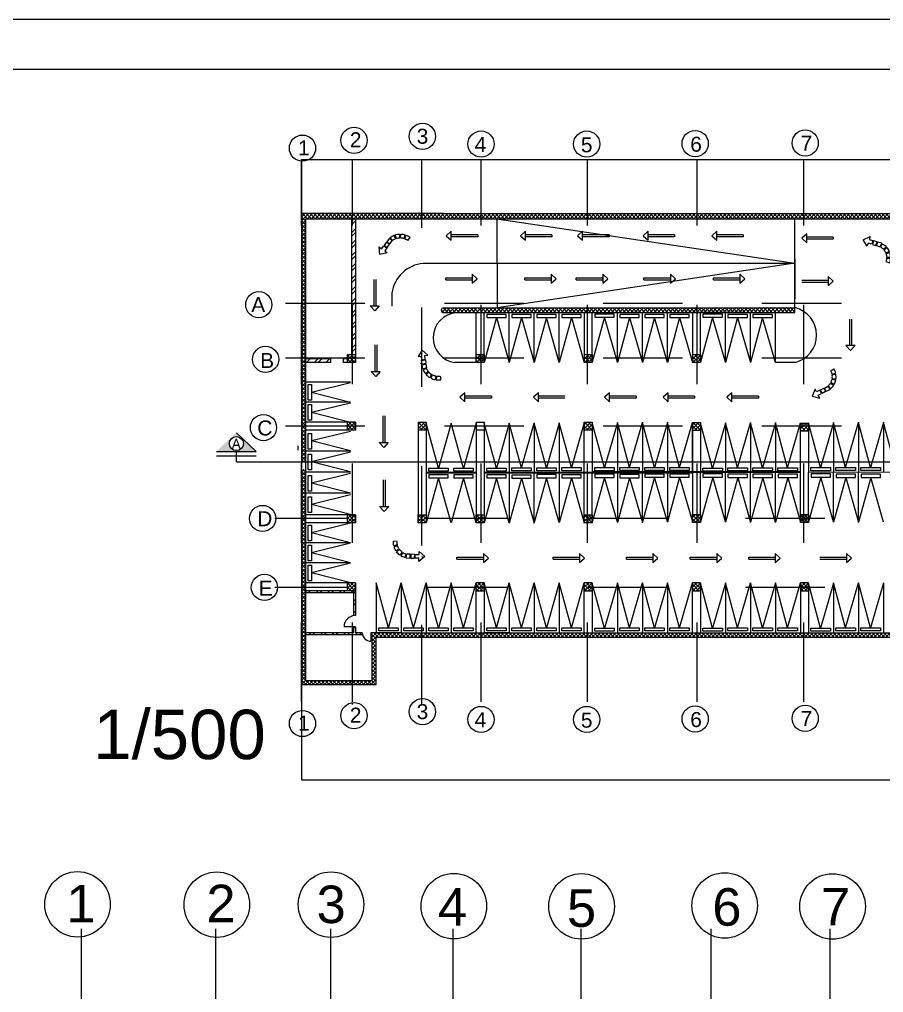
# Model space of a CAD drawing. Header units: millimetres. Extents: x 3062 to 3755, y 1606 to 1663.
# Drawn here: x 3080.21 to 3097.48, y 1643.86 to 1663.32 of the extents above; entities that cross this region are included whole.
import ezdxf

# ---------------------------------------------------------------- set-up
doc = ezdxf.new("R2010")
doc.units = ezdxf.units.MM
for name, pattern in [('CENTER2', [28.575, 19.05, -3.175, 3.175, -3.175]), ('Dash', [6.35, 3.175, -3.175]), ('HIDDEN4', [0.09375, 0.0625, -0.03125])]:
    doc.linetypes.add(name, pattern=pattern)
for name, color, linetype in [('-DM-SEC-LINE', 4, 'Continuous'), ('FUR', 42, 'Continuous'), ('m7aor', 4, 'Continuous'), ('WORK', 7, 'Continuous')]:
    doc.layers.add(name, color=color, linetype=linetype)
doc.styles.add('eng1', font='trado.ttf')
doc.styles.get("Standard").update_dxf_attribs({"font": 'arial.ttf'})
pattern_1 = [(45, (2236.97789, 1352.49796), (-0.0386151013, 0.0386151013), []), (135, (2236.97789, 1352.49796), (-0.0386151013, -0.0386151013), [])]
pattern_2 = [(45, (2236.97789, 1352.49796), (-0.115845304, 0.115845304), []), (45, (2237.05512, 1352.49796), (-0.115845304, 0.115845304), [])]

# ---------------------------------------------------------------- blocks, each defined once
blk = doc.blocks.new('arrow3')
for p, q in [((6.26, 2.32), (7.07, 2.07)), ((6.31, 2.5), (7.13, 2.3)), ((6.39, 3.31), (7.23, 3.35)), ((4.3, 0.47), (4.51, -0.37)), ((5.05, 0.78), (5.49, 0.06)), ((5.21, 0.89), (5.7, 0.2)), ((5.79, 1.44), (6.46, 0.92)), ((5.9, 1.59), (6.6, 1.12))]:
    blk.add_line(p, q)
for points in [[(2.17, 0.43), (1.31, 0.43), (1.31, 1.14), (0, 0), (1.31, -1.14), (1.31, -0.43), (2.17, -0.43)], [(2.31, -0.43), (2.31, 0.43), (3.17, 0.43), (3.17, -0.43)], [(3.31, -0.43), (3.31, 0.43), (4.17, 0.43), (4.33, -0.43)]]:
    blk.add_lwpolyline(points, close=True)
for centre, radius, start, end in [((3.58, 3.18), 2.81, 325.6983, 342.2777), ((3.58, 3.18), 2.81, 346.0788, 2.6582), ((3.58, 3.18), 3.66, 346.0788, 2.6582), ((3.58, 3.18), 2.81, 284.9371, 301.5165), ((3.43, 3.46), 3.98, 285.7017, 301.2299), ((3.58, 3.18), 2.81, 305.3177, 321.8971), ((3.58, 3.18), 3.66, 305.3177, 321.8971), ((3.58, 3.18), 3.66, 325.6983, 342.2777)]:
    blk.add_arc(centre, radius, start, end)

msp = doc.modelspace()

# ---------------------------------------------------------------- hatches: boundary and pattern name
at = {"layer": '-DM-SEC-LINE', "ltscale": 0.3}
h = msp.add_hatch(color=8, dxfattribs=at)
h.paths.add_polyline_path([(3084.943, 1654.679), (3084.544, 1655.057), (3084.146, 1654.679)])
h.paths.add_polyline_path([(3084.404, 1654.838, -1), (3084.684, 1654.838, -1)], flags=16)
at = {"layer": 'WORK'}
h = msp.add_hatch(dxfattribs=at)
h.set_pattern_fill('ANSI37', color=256, scale=0.0172)
h.set_pattern_definition(pattern_1)
h.paths.add_polyline_path([(3097.814, 1659.333), (3097.814, 1658.557), (3101.803, 1658.557), (3101.886, 1658.557), (3101.886, 1658.637), (3101.886, 1659.037), (3101.806, 1659.037), (3101.806, 1658.637), (3097.894, 1658.637), (3097.894, 1659.436), (3097.814, 1659.436), (3090.322, 1659.436), (3088.69, 1659.436), (3085.85, 1659.436), (3085.85, 1654.472), (3085.93, 1654.472), (3085.93, 1659.333), (3086.85, 1659.333), (3086.93, 1659.333)])
h = msp.add_hatch(dxfattribs=at)
h.set_pattern_fill('ANSI32', color=256, scale=0.0172)
h.set_pattern_definition(pattern_2)
h.paths.add_polyline_path([(3086.93, 1659.333), (3086.85, 1659.333), (3086.85, 1656.617), (3086.93, 1656.617)])
h.paths.add_polyline_path([(3086.435, 1656.537), (3085.93, 1656.537), (3085.93, 1656.457), (3086.435, 1656.457)])
h.paths.add_polyline_path([(3086.93, 1651.898), (3086.89, 1651.898), (3086.89, 1651.403), (3086.93, 1651.403)])
h.paths.add_polyline_path([(3087.064, 1651.058), (3086.93, 1651.058), (3086.93, 1651.172), (3086.89, 1651.172), (3086.89, 1651.058), (3085.93, 1651.058), (3085.93, 1651.018), (3087.064, 1651.018)])
h.paths.add_polyline_path([(3102.505, 1659.037), (3102.465, 1659.037), (3102.465, 1657.598), (3102.505, 1657.598)])
h.paths.add_polyline_path([(3102.546, 1657.598), (3102.425, 1657.598), (3102.425, 1657.558), (3102.546, 1657.558)])
h.paths.add_polyline_path([(3103.125, 1659.037), (3103.085, 1659.037), (3103.085, 1657.598), (3102.724, 1657.598), (3102.724, 1657.558), (3103.085, 1657.558), (3103.085, 1657.023), (3103.125, 1657.023)])
h.paths.add_polyline_path([(3101.886, 1658.557), (3101.803, 1658.557), (3101.803, 1657.558), (3102.247, 1657.558), (3102.247, 1657.598), (3101.886, 1657.598)])
h = msp.add_hatch(dxfattribs=at)
h.set_pattern_fill('ANSI37', color=256, scale=0.0172)
h.set_pattern_definition(pattern_1)
h.paths.add_polyline_path([(3093.823, 1656.617), (3093.663, 1656.617), (3093.663, 1656.457), (3093.823, 1656.457)])
h.paths.add_polyline_path([(3100.303, 1655.253), (3100.303, 1655.257), (3100.143, 1655.257), (3100.143, 1655.097), (3100.303, 1655.097)])
h.paths.add_polyline_path([(3100.303, 1657.718), (3100.143, 1657.718), (3100.143, 1657.558), (3100.303, 1657.558)])
h.paths.add_polyline_path([(3099.144, 1657.718), (3098.984, 1657.718), (3098.984, 1657.558), (3099.144, 1657.558)])
h.paths.add_polyline_path([(3101.877, 1652.058), (3101.717, 1652.058), (3101.717, 1651.898), (3101.877, 1651.898)])
h.paths.add_polyline_path([(3095.983, 1652.058), (3095.823, 1652.058), (3095.823, 1651.898), (3095.983, 1651.898)], flags=17)
h.paths.add_polyline_path([(3093.823, 1652.058), (3093.663, 1652.058), (3093.663, 1651.898), (3093.823, 1651.898)], flags=17)
h.paths.add_polyline_path([(3099.717, 1651.951), (3098.917, 1651.951), (3098.917, 1651.871), (3099.637, 1651.871), (3099.637, 1650.731), (3098.917, 1650.731), (3098.917, 1650.651), (3099.717, 1650.651)])
h.paths.add_polyline_path([(3097.717, 1651.058), (3087.235, 1651.058), (3087.235, 1651.018), (3087.263, 1651.018), (3087.263, 1650.1), (3085.93, 1650.1), (3085.93, 1654.323), (3085.85, 1654.323), (3085.85, 1650.02), (3087.343, 1650.02), (3087.343, 1650.969), (3097.637, 1650.969), (3097.637, 1650.65), (3098.917, 1650.651), (3098.917, 1650.731), (3097.717, 1650.731)])
h = msp.add_hatch(dxfattribs=at)
h.set_pattern_fill('ANSI37', color=256, scale=0.0172)
h.set_pattern_definition(pattern_1)
h.paths.add_polyline_path([(3088.69, 1657.552, 0.999676), (3088.69, 1657.457), (3092.116, 1657.457), (3095.713, 1657.457), (3095.713, 1657.557)])
h = msp.add_hatch(dxfattribs=at)
h.set_pattern_fill('ANSI37', color=256, scale=0.0172)
h.set_pattern_definition(pattern_1)
h.paths.add_polyline_path([(3098.143, 1655.253), (3098.143, 1655.258), (3097.983, 1655.258), (3097.983, 1655.098), (3098.143, 1655.098)])
h.paths.add_polyline_path([(3098.149, 1653.43), (3097.989, 1653.43), (3097.989, 1653.27), (3098.149, 1653.27)])
h.paths.add_polyline_path([(3100.312, 1653.439), (3100.152, 1653.439), (3100.152, 1653.279), (3100.312, 1653.279)])
h.paths.add_polyline_path([(3095.986, 1653.422), (3095.826, 1653.422), (3095.826, 1653.262), (3095.986, 1653.262)])
h.paths.add_polyline_path([(3091.663, 1653.414), (3091.503, 1653.414), (3091.503, 1653.254), (3091.663, 1653.254)])
h.paths.add_polyline_path([(3091.663, 1652.058), (3091.503, 1652.058), (3091.503, 1651.898), (3091.663, 1651.898)])
h.paths.add_polyline_path([(3089.503, 1652.058), (3089.343, 1652.058), (3089.343, 1651.898), (3089.503, 1651.898)])
h.paths.add_polyline_path([(3086.93, 1652.058), (3086.77, 1652.058), (3086.77, 1651.898), (3086.93, 1651.898)])
h.paths.add_polyline_path([(3086.93, 1653.415), (3086.77, 1653.415), (3086.77, 1653.255), (3086.93, 1653.255)])
h.paths.add_polyline_path([(3086.93, 1655.266), (3086.77, 1655.266), (3086.77, 1655.106), (3086.93, 1655.106)])
h.paths.add_polyline_path([(3086.93, 1656.617), (3086.77, 1656.617), (3086.77, 1656.457), (3086.93, 1656.457)])
h.paths.add_polyline_path([(3089.503, 1656.617), (3089.343, 1656.617), (3089.343, 1656.457), (3089.503, 1656.457)])
h.paths.add_polyline_path([(3091.663, 1656.617), (3091.503, 1656.617), (3091.503, 1656.457), (3091.663, 1656.457)])
h = msp.add_hatch(dxfattribs=at)
h.set_pattern_fill('ANSI37', color=256, scale=0.0172)
h.set_pattern_definition(pattern_1)
h.paths.add_polyline_path([(3088.342, 1655.266), (3088.182, 1655.266), (3088.182, 1655.106), (3088.342, 1655.106)])
h.paths.add_polyline_path([(3091.663, 1655.266), (3091.503, 1655.266), (3091.503, 1655.106), (3091.663, 1655.106)])
h.paths.add_polyline_path([(3088.342, 1653.414), (3088.182, 1653.414), (3088.182, 1653.254), (3088.342, 1653.254), (3088.342, 1653.257)])
h.paths.add_polyline_path([(3089.502, 1653.414), (3089.342, 1653.414), (3089.342, 1653.254), (3089.502, 1653.254)])
h.paths.add_polyline_path([(3093.826, 1653.422), (3093.666, 1653.422), (3093.666, 1653.262), (3093.826, 1653.262)])
h.paths.add_polyline_path([(3093.823, 1655.258), (3093.663, 1655.258), (3093.663, 1655.098), (3093.823, 1655.098)])
h.paths.add_polyline_path([(3095.983, 1655.25), (3095.823, 1655.25), (3095.824, 1655.09), (3095.983, 1655.09)])
h = msp.add_hatch(dxfattribs=at)
h.set_pattern_fill('ANSI32', color=256, scale=0.0172)
h.set_pattern_definition(pattern_2)
h.paths.add_polyline_path([(3086.89, 1651.898), (3085.93, 1651.898), (3085.93, 1651.858), (3086.89, 1651.858)])

# ---------------------------------------------------------------- linework, layer by layer
at = {"layer": '-DM-SEC-LINE', "color": 8, "ltscale": 0.3}
for p, q in [((3084.946, 1654.679), (3084.547, 1655.057)), ((3084.149, 1654.679), (3084.946, 1654.679))]:
    msp.add_line(p, q, dxfattribs=at)
at = {"layer": '-DM-SEC-LINE', "ltscale": 0.3}
msp.add_line((3085.773, 1654.793), (3085.773, 1654.709), dxfattribs=at)
at = {"layer": '-DM-SEC-LINE', "color": 8, "ltscale": 0.3}
msp.add_circle((3084.547, 1654.838), 0.14, dxfattribs=at)
for p, q in [((3139.442, 1663.319), (3062.442, 1663.319)), ((3138.442, 1662.319), (3063.442, 1662.319))]:
    msp.add_line(p, q)
for centre, radius in [((3088.266, 1660.982), 0.262), ((3085.869, 1660.746), 0.262), ((3086.899, 1660.903), 0.262), ((3089.438, 1660.827), 0.262), ((3091.551, 1660.827), 0.262), ((3093.719, 1660.837), 0.262), ((3095.919, 1660.848), 0.262), ((3084.995, 1657.616), 0.262), ((3085.132, 1656.523), 0.262), ((3085.089, 1655.159), 0.262), ((3085.072, 1653.342), 0.262), ((3085.108, 1651.964), 0.262), ((3088.266, 1649.478), 0.262), ((3085.869, 1649.242), 0.262), ((3086.899, 1649.399), 0.262), ((3089.438, 1649.323), 0.262), ((3091.551, 1649.323), 0.262), ((3093.719, 1649.333), 0.262), ((3095.919, 1649.344), 0.262), ((3081.372, 1645.626), 0.655), ((3084.156, 1645.619), 0.655), ((3086.439, 1645.621), 0.655), ((3088.895, 1645.59), 0.655), ((3091.448, 1645.585), 0.655), ((3094.309, 1645.604), 0.655), ((3096.466, 1645.584), 0.655)]:
    msp.add_circle(centre, radius)
at = {"layer": 'm7aor', "linetype": 'Dash', "ltscale": 0.5}
for p, q in [((3085.85, 1649.677), (3085.85, 1660.518)), ((3086.867, 1649.677), (3086.867, 1660.518)), ((3088.255, 1649.625), (3088.255, 1660.518)), ((3089.444, 1649.677), (3089.444, 1660.518)), ((3091.567, 1649.677), (3091.567, 1660.518)), ((3093.758, 1649.677), (3093.758, 1660.518)), ((3095.892, 1649.677), (3095.892, 1660.518)), ((3106.167, 1657.638), (3085.319, 1657.638)), ((3106.167, 1656.549), (3085.319, 1656.549)), ((3106.167, 1655.187), (3085.319, 1655.187)), ((3102.664, 1653.342), (3085.319, 1653.342)), ((3102.664, 1651.964), (3085.319, 1651.964)), ((3086.867, 1649.625), (3086.867, 1649.659))]:
    msp.add_line(p, q, dxfattribs=at)
at = {"layer": 'm7aor', "ltscale": 0.5}
msp.add_line((3084.149, 1654.594), (3084.946, 1654.594), dxfattribs=at)
at = {"layer": 'm7aor', "linetype": 'CENTER2', "ltscale": 0.5}
for p, q in [((3081.446, 1645.138), (3081.446, 1610.95)), ((3084.127, 1645.138), (3084.127, 1611.004)), ((3086.426, 1645.138), (3086.426, 1611.282)), ((3088.872, 1645.138), (3088.872, 1611.282)), ((3091.431, 1645.138), (3091.431, 1611.282)), ((3094.031, 1645.138), (3094.031, 1611.282)), ((3096.408, 1645.138), (3096.408, 1611.282))]:
    msp.add_line(p, q, dxfattribs=at)
at = {"layer": 'WORK'}
for p, q in [((3085.85, 1660.518), (3109.85, 1660.518)), ((3085.85, 1660.518), (3085.85, 1648.118)), ((3088.69, 1659.436), (3097.814, 1659.436)), ((3085.93, 1659.333), (3097.814, 1659.333)), ((3085.93, 1659.333), (3085.93, 1650.1)), ((3089.757, 1659.333), (3095.713, 1658.446)), ((3095.713, 1657.557), (3095.712, 1659.335)), ((3095.713, 1658.446), (3089.758, 1657.553)), ((3095.713, 1658.532), (3095.713, 1657.736)), ((3088.69, 1657.552), (3095.713, 1657.557)), ((3089.503, 1656.617), (3089.503, 1657.457)), ((3089.747, 1657.358), (3089.503, 1656.463)), ((3089.747, 1657.358), (3090.003, 1656.463)), ((3090.247, 1657.358), (3090.003, 1656.463)), ((3090.247, 1657.358), (3090.503, 1656.463)), ((3090.456, 1657.457), (3095.713, 1657.457)), ((3090.747, 1657.358), (3090.503, 1656.463)), ((3091.003, 1656.463), (3090.747, 1657.358)), ((3091.247, 1657.358), (3091.003, 1656.463)), ((3091.247, 1657.358), (3091.503, 1656.463)), ((3091.663, 1656.469), (3091.663, 1657.457)), ((3091.907, 1657.364), (3091.663, 1656.469)), ((3092.163, 1656.469), (3091.907, 1657.364)), ((3092.407, 1657.358), (3092.163, 1656.463)), ((3092.407, 1657.358), (3092.663, 1656.463)), ((3092.907, 1657.358), (3092.663, 1656.463)), ((3093.163, 1656.463), (3092.907, 1657.358)), ((3093.407, 1657.358), (3093.163, 1656.463)), ((3093.407, 1657.358), (3093.663, 1656.463)), ((3093.823, 1656.469), (3093.823, 1657.457)), ((3094.067, 1657.364), (3093.823, 1656.469)), ((3094.323, 1656.469), (3094.067, 1657.364)), ((3094.567, 1657.358), (3094.323, 1656.463)), ((3094.567, 1657.358), (3094.823, 1656.463)), ((3095.067, 1657.358), (3094.823, 1656.463)), ((3095.323, 1656.463), (3095.067, 1657.358)), ((3095.715, 1656.462), (3095.323, 1656.463)), ((3088.182, 1655.266), (3088.182, 1655.106)), ((3088.586, 1654.349), (3088.342, 1655.244)), ((3088.842, 1655.244), (3088.586, 1654.349)), ((3089.086, 1654.349), (3088.842, 1655.244)), ((3089.342, 1655.244), (3089.086, 1654.349)), ((3089.342, 1655.266), (3089.342, 1655.106)), ((3089.747, 1654.349), (3089.503, 1655.244)), ((3090.003, 1655.244), (3089.747, 1654.349)), ((3090.247, 1654.355), (3090.003, 1655.25)), ((3090.247, 1654.355), (3090.503, 1655.25)), ((3090.747, 1654.355), (3090.503, 1655.25)), ((3091.003, 1655.25), (3090.747, 1654.355)), ((3091.247, 1654.358), (3091.003, 1655.253)), ((3091.003, 1655.253), (3091.003, 1653.262)), ((3091.503, 1655.253), (3091.247, 1654.358)), ((3091.503, 1655.266), (3091.503, 1655.106)), ((3091.907, 1654.358), (3091.663, 1655.253)), ((3091.663, 1655.253), (3091.663, 1654.266)), ((3092.163, 1655.253), (3091.907, 1654.358)), ((3092.407, 1654.364), (3092.163, 1655.259)), ((3092.407, 1654.364), (3092.663, 1655.259)), ((3092.907, 1654.364), (3092.663, 1655.259)), ((3093.163, 1655.259), (3092.907, 1654.364)), ((3093.407, 1654.364), (3093.163, 1655.259)), ((3093.407, 1654.364), (3093.663, 1655.259)), ((3094.067, 1654.35), (3093.823, 1655.245)), ((3093.823, 1655.245), (3093.823, 1654.258)), ((3094.323, 1655.245), (3094.067, 1654.35)), ((3094.567, 1654.356), (3094.323, 1655.251)), ((3094.567, 1654.356), (3094.823, 1655.251)), ((3095.067, 1654.356), (3094.823, 1655.251)), ((3095.323, 1655.251), (3095.067, 1654.356)), ((3095.567, 1654.356), (3095.323, 1655.251)), ((3095.567, 1654.356), (3095.823, 1655.251)), ((3095.826, 1654.258), (3095.823, 1655.251)), ((3096.227, 1654.358), (3095.983, 1655.253)), ((3095.983, 1655.253), (3095.983, 1654.266)), ((3096.483, 1655.253), (3096.227, 1654.358)), ((3096.727, 1654.364), (3096.483, 1655.259)), ((3096.727, 1654.364), (3096.983, 1655.259)), ((3097.227, 1654.364), (3096.983, 1655.259)), ((3097.483, 1655.259), (3097.227, 1654.364)), ((3097.727, 1654.364), (3097.483, 1655.259)), ((3084.547, 1654.472), (3084.547, 1654.679)), ((3089.342, 1654.264), (3088.342, 1654.264)), ((3089.342, 1654.248), (3088.342, 1654.248)), ((3093.663, 1654.264), (3089.503, 1654.264)), ((3093.663, 1654.248), (3089.503, 1654.248)), ((3091.503, 1654.258), (3091.003, 1654.258)), ((3095.823, 1654.274), (3091.663, 1654.274)), ((3095.823, 1654.258), (3091.663, 1654.258)), ((3091.663, 1653.267), (3091.663, 1654.254)), ((3091.907, 1654.162), (3091.663, 1653.267)), ((3092.163, 1653.267), (3091.907, 1654.162)), ((3092.907, 1654.167), (3092.663, 1653.272)), ((3093.163, 1653.272), (3092.907, 1654.167)), ((3093.407, 1654.167), (3093.163, 1653.272)), ((3093.407, 1654.167), (3093.663, 1653.272)), ((3093.826, 1653.274), (3093.826, 1654.262)), ((3094.07, 1654.169), (3093.826, 1653.274)), ((3094.326, 1653.274), (3094.07, 1654.169)), ((3094.57, 1654.163), (3094.326, 1653.268)), ((3094.57, 1654.163), (3094.826, 1653.268)), ((3095.07, 1654.163), (3094.826, 1653.268)), ((3095.326, 1653.268), (3095.07, 1654.163)), ((3095.57, 1654.163), (3095.326, 1653.268)), ((3095.57, 1654.163), (3095.826, 1653.268)), ((3100.303, 1654.27), (3095.986, 1654.262)), ((3095.986, 1653.274), (3095.986, 1654.262)), ((3096.23, 1654.169), (3095.986, 1653.274)), ((3096.486, 1653.274), (3096.23, 1654.169)), ((3096.73, 1654.163), (3096.486, 1653.268)), ((3096.73, 1654.163), (3096.986, 1653.268)), ((3097.23, 1654.163), (3096.986, 1653.268)), ((3097.486, 1653.268), (3097.23, 1654.163)), ((3088.586, 1654.152), (3088.342, 1653.257)), ((3088.842, 1653.257), (3088.586, 1654.152)), ((3089.086, 1654.152), (3088.842, 1653.257)), ((3089.342, 1653.257), (3089.086, 1654.152)), ((3089.747, 1654.152), (3089.503, 1653.257)), ((3090.003, 1653.257), (3089.747, 1654.152)), ((3090.247, 1654.146), (3090.003, 1653.251)), ((3090.247, 1654.146), (3090.503, 1653.251)), ((3090.747, 1654.157), (3090.503, 1653.262)), ((3091.003, 1653.262), (3090.747, 1654.157)), ((3091.247, 1654.151), (3091.003, 1653.256)), ((3091.247, 1654.151), (3091.503, 1653.256)), ((3092.407, 1654.156), (3092.163, 1653.26)), ((3092.407, 1654.156), (3092.663, 1653.26)), ((3086.93, 1653.415), (3086.93, 1653.255)), ((3086.93, 1652.058), (3086.93, 1651.898)), ((3087.587, 1651.157), (3087.343, 1652.052)), ((3087.587, 1651.157), (3087.843, 1652.052)), ((3088.087, 1651.157), (3087.843, 1652.052)), ((3088.087, 1651.157), (3088.343, 1652.052)), ((3088.587, 1651.157), (3088.343, 1652.052)), ((3088.843, 1652.052), (3088.587, 1651.157)), ((3089.087, 1651.157), (3088.843, 1652.052)), ((3089.087, 1651.157), (3089.343, 1652.052)), ((3089.747, 1651.157), (3089.503, 1652.052)), ((3089.747, 1651.157), (3090.003, 1652.052)), ((3090.247, 1651.157), (3090.003, 1652.052)), ((3090.247, 1651.157), (3090.503, 1652.052)), ((3090.747, 1651.157), (3090.503, 1652.052)), ((3091.003, 1652.052), (3090.747, 1651.157)), ((3091.247, 1651.157), (3091.003, 1652.052)), ((3091.247, 1651.157), (3091.503, 1652.052)), ((3091.907, 1651.151), (3091.663, 1652.046)), ((3091.663, 1652.046), (3091.663, 1651.058)), ((3092.163, 1652.046), (3091.907, 1651.151)), ((3092.407, 1651.157), (3092.163, 1652.052)), ((3092.407, 1651.157), (3092.663, 1652.052)), ((3092.907, 1651.157), (3092.663, 1652.052)), ((3093.163, 1652.052), (3092.907, 1651.157)), ((3093.407, 1651.157), (3093.163, 1652.052)), ((3093.407, 1651.157), (3093.663, 1652.052)), ((3094.067, 1651.151), (3093.823, 1652.046)), ((3093.823, 1652.046), (3093.823, 1651.058)), ((3094.323, 1652.046), (3094.067, 1651.151)), ((3094.567, 1651.157), (3094.323, 1652.052)), ((3094.567, 1651.157), (3094.823, 1652.052)), ((3095.067, 1651.157), (3094.823, 1652.052)), ((3095.323, 1652.052), (3095.067, 1651.157)), ((3095.567, 1651.157), (3095.323, 1652.052)), ((3095.567, 1651.157), (3095.823, 1652.052)), ((3096.227, 1651.151), (3095.983, 1652.046)), ((3095.983, 1652.046), (3095.983, 1651.058)), ((3096.483, 1652.046), (3096.227, 1651.151)), ((3096.727, 1651.157), (3096.483, 1652.052)), ((3096.727, 1651.157), (3096.983, 1652.052)), ((3097.227, 1651.157), (3096.983, 1652.052)), ((3097.483, 1652.052), (3097.227, 1651.157)), ((3087.843, 1651.058), (3097.717, 1651.058)), ((3087.343, 1650.969), (3097.637, 1650.969)), ((3085.85, 1648.118), (3109.85, 1648.118))]:
    msp.add_line(p, q, dxfattribs=at)
at = {"layer": 'WORK', "ltscale": 0.5}
for p, q in [((3088.69, 1659.436), (3085.85, 1659.436)), ((3086.85, 1659.333), (3086.85, 1656.617)), ((3086.93, 1659.333), (3086.93, 1656.617)), ((3089.757, 1659.333), (3089.758, 1657.553)), ((3095.712, 1659.333), (3097.312, 1659.333)), ((3088.284, 1658.443), (3095.713, 1658.443)), ((3087.656, 1657.845), (3087.656, 1657.586)), ((3095.713, 1657.457), (3095.713, 1657.557)), ((3089.503, 1656.463), (3089.503, 1657.457)), ((3090.003, 1656.463), (3090.003, 1657.457)), ((3085.93, 1656.457), (3085.93, 1656.537)), ((3085.93, 1656.537), (3086.435, 1656.537)), ((3086.435, 1656.457), (3086.435, 1656.537)), ((3086.688, 1656.537), (3086.77, 1656.537)), ((3086.688, 1656.457), (3086.688, 1656.537)), ((3086.77, 1656.617), (3086.93, 1656.617)), ((3086.435, 1656.457), (3085.93, 1656.457)), ((3086.77, 1656.457), (3086.688, 1656.457)), ((3089.343, 1656.457), (3088.915, 1656.457)), ((3086.048, 1655.865), (3086.828, 1656.057)), ((3086.048, 1655.865), (3086.829, 1655.666)), ((3086.048, 1655.465), (3086.828, 1655.657)), ((3086.048, 1655.465), (3086.829, 1655.266)), ((3088.342, 1655.244), (3088.342, 1653.257)), ((3086.77, 1655.106), (3085.93, 1655.106)), ((3086.93, 1655.106), (3085.93, 1655.105)), ((3086.049, 1654.898), (3086.829, 1655.09)), ((3088.182, 1655.106), (3088.182, 1653.254)), ((3089.342, 1655.106), (3089.342, 1653.254)), ((3089.502, 1655.106), (3089.503, 1653.257)), ((3086.049, 1654.898), (3086.83, 1654.699)), ((3086.83, 1654.686), (3085.93, 1654.685)), ((3086.049, 1654.481), (3086.829, 1654.673)), ((3086.049, 1654.481), (3086.83, 1654.281)), ((3086.83, 1654.266), (3085.93, 1654.265)), ((3086.049, 1654.056), (3086.829, 1654.248)), ((3086.049, 1654.056), (3086.83, 1653.857)), ((3086.83, 1653.846), (3085.93, 1653.845)), ((3086.049, 1653.629), (3086.829, 1653.821)), ((3086.049, 1653.629), (3086.83, 1653.429)), ((3086.77, 1653.255), (3085.93, 1653.255)), ((3086.93, 1653.255), (3085.93, 1653.254)), ((3086.049, 1653.063), (3086.829, 1653.254)), ((3086.049, 1653.063), (3086.83, 1652.863)), ((3086.831, 1652.855), (3085.93, 1652.854)), ((3086.05, 1652.663), (3086.831, 1652.855)), ((3086.05, 1652.663), (3086.831, 1652.464)), ((3086.831, 1652.455), (3085.93, 1652.454)), ((3086.05, 1652.263), (3086.831, 1652.455)), ((3086.05, 1652.263), (3086.832, 1652.064)), ((3087.343, 1652.052), (3087.343, 1651.058)), ((3089.503, 1652.052), (3089.503, 1651.058)), ((3086.77, 1651.898), (3085.93, 1651.898)), ((3086.93, 1651.898), (3085.93, 1651.898)), ((3086.93, 1651.858), (3085.93, 1651.858)), ((3086.89, 1651.898), (3086.89, 1651.403)), ((3086.93, 1651.898), (3086.93, 1651.403)), ((3086.93, 1651.403), (3086.89, 1651.403)), ((3086.89, 1651.058), (3085.93, 1651.058)), ((3086.93, 1651.172), (3086.7, 1651.172)), ((3086.89, 1651.172), (3086.89, 1651.058)), ((3086.93, 1651.172), (3086.93, 1651.058)), ((3087.064, 1651.058), (3086.93, 1651.058)), ((3087.064, 1651.058), (3087.064, 1651.018)), ((3087.843, 1651.058), (3087.235, 1651.058)), ((3087.235, 1651.058), (3087.235, 1650.888)), ((3090.003, 1651.058), (3089.503, 1651.058)), ((3087.064, 1651.018), (3085.93, 1651.018)), ((3087.263, 1651.018), (3087.235, 1651.018)), ((3087.263, 1650.1), (3087.263, 1651.018)), ((3087.343, 1650.02), (3087.343, 1650.969)), ((3085.93, 1650.1), (3087.263, 1650.1)), ((3085.85, 1650.02), (3087.343, 1650.02))]:
    msp.add_line(p, q, dxfattribs=at)
at = {"layer": 'WORK', "ltscale": 0.05}
for p, q in [((3088.844, 1659.084), (3088.744, 1658.995)), ((3088.844, 1658.903), (3088.844, 1659.084)), ((3090.326, 1659.084), (3090.226, 1658.995)), ((3090.326, 1658.903), (3090.326, 1659.084)), ((3091.469, 1659.084), (3091.369, 1658.995)), ((3091.469, 1658.903), (3091.469, 1659.084)), ((3092.777, 1659.084), (3092.677, 1658.995)), ((3092.777, 1658.903), (3092.777, 1659.084)), ((3094.151, 1659.084), (3094.051, 1658.995)), ((3094.151, 1658.903), (3094.151, 1659.084)), ((3095.95, 1659.034), (3095.85, 1658.945)), ((3095.95, 1658.853), (3095.95, 1659.034)), ((3088.744, 1658.995), (3088.844, 1658.903)), ((3089.374, 1659.015), (3088.844, 1659.015)), ((3089.374, 1658.975), (3088.844, 1658.975)), ((3089.374, 1659.015), (3089.374, 1658.975)), ((3090.226, 1658.995), (3090.326, 1658.903)), ((3090.856, 1659.015), (3090.326, 1659.015)), ((3090.856, 1658.975), (3090.326, 1658.975)), ((3090.856, 1659.015), (3090.856, 1658.975)), ((3091.369, 1658.995), (3091.469, 1658.903)), ((3091.999, 1659.015), (3091.469, 1659.015)), ((3091.999, 1658.975), (3091.469, 1658.975)), ((3091.999, 1659.015), (3091.999, 1658.975)), ((3092.677, 1658.995), (3092.777, 1658.903)), ((3093.307, 1659.015), (3092.777, 1659.015)), ((3093.307, 1658.975), (3092.777, 1658.975)), ((3093.307, 1659.015), (3093.307, 1658.975)), ((3094.051, 1658.995), (3094.151, 1658.903)), ((3094.681, 1659.015), (3094.151, 1659.015)), ((3094.681, 1658.975), (3094.151, 1658.975)), ((3094.681, 1659.015), (3094.681, 1658.975)), ((3095.85, 1658.945), (3095.95, 1658.853)), ((3096.48, 1658.965), (3095.95, 1658.965)), ((3096.48, 1658.925), (3095.95, 1658.925)), ((3096.48, 1658.965), (3096.48, 1658.925)), ((3087.295, 1658.122), (3087.295, 1657.592)), ((3087.335, 1658.122), (3087.335, 1657.592)), ((3088.734, 1658.154), (3089.264, 1658.154)), ((3088.734, 1658.114), (3088.734, 1658.154)), ((3088.734, 1658.114), (3089.264, 1658.114)), ((3089.264, 1658.226), (3089.264, 1658.045)), ((3089.364, 1658.134), (3089.264, 1658.226)), ((3089.264, 1658.045), (3089.364, 1658.134)), ((3090.313, 1658.154), (3090.843, 1658.154)), ((3090.313, 1658.114), (3090.313, 1658.154)), ((3090.313, 1658.114), (3090.843, 1658.114)), ((3090.843, 1658.226), (3090.843, 1658.045)), ((3090.943, 1658.134), (3090.843, 1658.226)), ((3090.843, 1658.045), (3090.943, 1658.134)), ((3091.343, 1658.154), (3091.873, 1658.154)), ((3091.343, 1658.114), (3091.343, 1658.154)), ((3091.343, 1658.114), (3091.873, 1658.114)), ((3091.873, 1658.226), (3091.873, 1658.045)), ((3091.973, 1658.134), (3091.873, 1658.226)), ((3091.873, 1658.045), (3091.973, 1658.134)), ((3092.695, 1658.154), (3093.225, 1658.154)), ((3092.695, 1658.114), (3092.695, 1658.154)), ((3092.695, 1658.114), (3093.225, 1658.114)), ((3093.225, 1658.226), (3093.225, 1658.045)), ((3093.325, 1658.134), (3093.225, 1658.226)), ((3093.225, 1658.045), (3093.325, 1658.134)), ((3094.084, 1658.154), (3094.614, 1658.154)), ((3094.084, 1658.114), (3094.084, 1658.154)), ((3094.084, 1658.114), (3094.614, 1658.114)), ((3094.614, 1658.226), (3094.614, 1658.045)), ((3094.714, 1658.134), (3094.614, 1658.226)), ((3094.614, 1658.045), (3094.714, 1658.134)), ((3095.713, 1658.154), (3095.713, 1658.194)), ((3095.85, 1658.105), (3096.38, 1658.105)), ((3095.85, 1658.065), (3096.38, 1658.065)), ((3096.38, 1658.177), (3096.38, 1657.996)), ((3096.48, 1658.085), (3096.38, 1658.177)), ((3096.38, 1657.996), (3096.48, 1658.085)), ((3087.223, 1657.592), (3087.404, 1657.592)), ((3087.315, 1657.492), (3087.223, 1657.592)), ((3087.404, 1657.592), (3087.315, 1657.492)), ((3088.69, 1657.457), (3092.116, 1657.457)), ((3089.343, 1656.457), (3089.343, 1657.457)), ((3090.503, 1656.457), (3090.503, 1657.457)), ((3091.003, 1656.457), (3091.003, 1657.457)), ((3091.503, 1657.465), (3091.503, 1656.457)), ((3092.163, 1656.463), (3092.163, 1657.463)), ((3092.625, 1657.457), (3092.465, 1657.457)), ((3092.663, 1656.457), (3092.663, 1657.457)), ((3093.163, 1656.457), (3093.163, 1657.457)), ((3094.718, 1657.457), (3093.538, 1657.457)), ((3093.663, 1657.465), (3093.663, 1656.457)), ((3094.323, 1656.463), (3094.323, 1657.463)), ((3094.823, 1656.457), (3094.823, 1657.457)), ((3095.323, 1656.457), (3095.323, 1657.457)), ((3096.801, 1657.329), (3096.804, 1656.799)), ((3096.841, 1657.329), (3096.844, 1656.799)), ((3087.312, 1656.813), (3087.312, 1656.283)), ((3087.352, 1656.813), (3087.352, 1656.283)), ((3096.916, 1656.8), (3096.734, 1656.799)), ((3096.734, 1656.799), (3096.824, 1656.699)), ((3096.824, 1656.699), (3096.916, 1656.8)), ((3088.231, 1656.433), (3088.243, 1656.444)), ((3087.24, 1656.283), (3087.421, 1656.283)), ((3087.332, 1656.183), (3087.24, 1656.283)), ((3087.421, 1656.283), (3087.332, 1656.183)), ((3086.829, 1656.066), (3085.93, 1656.066)), ((3089.117, 1655.854), (3089.017, 1655.765)), ((3089.017, 1655.765), (3089.117, 1655.673)), ((3089.117, 1655.673), (3089.117, 1655.854)), ((3089.647, 1655.785), (3089.117, 1655.785)), ((3089.647, 1655.745), (3089.117, 1655.745)), ((3089.647, 1655.785), (3089.647, 1655.745)), ((3090.585, 1655.854), (3090.485, 1655.765)), ((3090.485, 1655.765), (3090.585, 1655.673)), ((3090.585, 1655.673), (3090.585, 1655.854)), ((3091.115, 1655.785), (3090.585, 1655.785)), ((3091.115, 1655.745), (3090.585, 1655.745)), ((3092.008, 1655.854), (3091.908, 1655.765)), ((3091.908, 1655.765), (3092.008, 1655.673)), ((3092.008, 1655.673), (3092.008, 1655.854)), ((3092.538, 1655.785), (3092.008, 1655.785)), ((3092.538, 1655.745), (3092.008, 1655.745)), ((3092.538, 1655.785), (3092.538, 1655.745)), ((3093.176, 1655.854), (3093.076, 1655.765)), ((3093.076, 1655.765), (3093.176, 1655.673)), ((3093.176, 1655.673), (3093.176, 1655.854)), ((3093.706, 1655.785), (3093.176, 1655.785)), ((3093.706, 1655.745), (3093.176, 1655.745)), ((3093.706, 1655.785), (3093.706, 1655.745)), ((3094.455, 1655.854), (3094.355, 1655.765)), ((3094.355, 1655.765), (3094.455, 1655.673)), ((3094.455, 1655.673), (3094.455, 1655.854)), ((3094.985, 1655.785), (3094.455, 1655.785)), ((3094.985, 1655.745), (3094.455, 1655.745)), ((3094.985, 1655.785), (3094.985, 1655.745)), ((3086.829, 1655.666), (3085.93, 1655.666)), ((3087.474, 1655.393), (3087.474, 1654.863)), ((3087.514, 1655.393), (3087.514, 1654.863)), ((3086.93, 1655.266), (3085.93, 1655.266)), ((3090.003, 1655.25), (3090.003, 1653.251)), ((3090.503, 1655.256), (3090.503, 1654.256)), ((3091.503, 1653.25), (3091.503, 1655.266)), ((3092.163, 1655.259), (3092.163, 1653.26)), ((3092.663, 1655.266), (3092.663, 1654.266)), ((3093.163, 1655.266), (3093.163, 1653.266)), ((3093.663, 1655.266), (3093.666, 1653.422)), ((3093.663, 1654.25), (3093.663, 1655.258)), ((3094.323, 1655.251), (3094.323, 1654.251)), ((3094.823, 1655.258), (3094.823, 1654.258)), ((3095.323, 1655.258), (3095.323, 1654.258)), ((3096.483, 1655.259), (3096.483, 1654.259)), ((3096.983, 1655.266), (3096.983, 1654.266)), ((3097.483, 1655.266), (3097.483, 1654.266)), ((3087.402, 1654.863), (3087.583, 1654.863)), ((3087.494, 1654.763), (3087.402, 1654.863)), ((3087.583, 1654.863), (3087.494, 1654.763)), ((3090.503, 1653.245), (3090.503, 1654.245)), ((3092.663, 1653.254), (3092.663, 1654.254)), ((3094.326, 1653.268), (3094.326, 1654.268)), ((3094.826, 1653.262), (3094.826, 1654.262)), ((3095.326, 1653.262), (3095.326, 1654.262)), ((3095.826, 1653.262), (3095.826, 1654.338)), ((3096.486, 1653.268), (3096.486, 1654.268)), ((3096.986, 1653.262), (3096.986, 1654.262)), ((3087.483, 1654.113), (3087.483, 1653.583)), ((3087.523, 1654.113), (3087.523, 1653.583)), ((3087.411, 1653.583), (3087.593, 1653.583)), ((3087.503, 1653.483), (3087.411, 1653.583)), ((3087.593, 1653.583), (3087.503, 1653.483)), ((3086.93, 1653.415), (3085.93, 1653.415)), ((3089.486, 1652.641), (3089.486, 1652.46)), ((3089.586, 1652.549), (3089.486, 1652.641)), ((3091.408, 1652.641), (3091.408, 1652.46)), ((3091.508, 1652.549), (3091.408, 1652.641)), ((3092.873, 1652.641), (3092.873, 1652.46)), ((3092.973, 1652.549), (3092.873, 1652.641)), ((3094.152, 1652.641), (3094.152, 1652.46)), ((3094.252, 1652.549), (3094.152, 1652.641)), ((3095.32, 1652.641), (3095.32, 1652.46)), ((3095.42, 1652.549), (3095.32, 1652.641)), ((3096.743, 1652.641), (3096.743, 1652.46)), ((3096.843, 1652.549), (3096.743, 1652.641)), ((3088.255, 1652.568), (3088.266, 1652.579)), ((3088.956, 1652.569), (3089.486, 1652.569)), ((3088.956, 1652.529), (3088.956, 1652.569)), ((3088.956, 1652.529), (3089.486, 1652.529)), ((3089.486, 1652.46), (3089.586, 1652.549)), ((3090.878, 1652.569), (3091.408, 1652.569)), ((3090.878, 1652.529), (3090.878, 1652.569)), ((3090.878, 1652.529), (3091.408, 1652.529)), ((3091.408, 1652.46), (3091.508, 1652.549)), ((3092.343, 1652.569), (3092.873, 1652.569)), ((3092.343, 1652.529), (3092.343, 1652.569)), ((3092.343, 1652.529), (3092.873, 1652.529)), ((3092.873, 1652.46), (3092.973, 1652.549)), ((3093.622, 1652.569), (3094.152, 1652.569)), ((3093.622, 1652.529), (3093.622, 1652.569)), ((3093.622, 1652.529), (3094.152, 1652.529)), ((3094.152, 1652.46), (3094.252, 1652.549)), ((3094.79, 1652.569), (3095.32, 1652.569)), ((3094.79, 1652.529), (3094.79, 1652.569)), ((3094.79, 1652.529), (3095.32, 1652.529)), ((3095.32, 1652.46), (3095.42, 1652.549)), ((3096.213, 1652.569), (3096.743, 1652.569)), ((3096.213, 1652.529), (3096.743, 1652.529)), ((3096.743, 1652.46), (3096.843, 1652.549)), ((3086.93, 1652.058), (3085.93, 1652.058)), ((3087.843, 1652.058), (3087.843, 1651.058)), ((3088.343, 1652.058), (3088.343, 1651.058)), ((3088.843, 1652.058), (3088.843, 1651.058)), ((3089.343, 1651.05), (3089.343, 1652.058)), ((3090.003, 1652.058), (3090.003, 1651.058)), ((3090.503, 1652.058), (3090.503, 1651.058)), ((3091.003, 1652.058), (3091.003, 1651.058)), ((3091.503, 1651.05), (3091.503, 1652.058)), ((3092.163, 1652.052), (3092.163, 1651.052)), ((3092.663, 1652.058), (3092.663, 1651.058)), ((3093.163, 1652.058), (3093.163, 1651.058)), ((3093.663, 1651.05), (3093.663, 1652.058)), ((3094.323, 1652.052), (3094.323, 1651.052)), ((3094.823, 1652.058), (3094.823, 1651.058)), ((3095.323, 1652.058), (3095.323, 1651.058)), ((3095.823, 1652.058), (3095.823, 1651.058)), ((3096.483, 1652.052), (3096.483, 1651.052)), ((3096.983, 1652.058), (3096.983, 1651.058)), ((3097.483, 1652.058), (3097.483, 1651.058))]:
    msp.add_line(p, q, dxfattribs=at)
at = {"layer": 'WORK', "linetype": 'HIDDEN4', "ltscale": 0.5}
msp.add_line((3084.549, 1654.472), (3084.547, 1654.679), dxfattribs=at)
at = {"layer": 'WORK', "ltscale": 0.05}
for points in [[(3093.61, 1657.555), (3093.77, 1657.555)], [(3086.77, 1656.457), (3086.77, 1656.617)], [(3086.93, 1656.617), (3086.93, 1656.457), (3086.77, 1656.457)], [(3089.343, 1656.617), (3089.503, 1656.617), (3089.503, 1656.457), (3089.343, 1656.457)], [(3091.503, 1656.617), (3091.663, 1656.617), (3091.663, 1656.457), (3091.503, 1656.457)], [(3093.663, 1656.617), (3093.823, 1656.617), (3093.823, 1656.457), (3093.663, 1656.457)], [(3086.77, 1655.106), (3086.77, 1655.266)], [(3086.93, 1655.266), (3086.93, 1655.106), (3086.77, 1655.106)], [(3088.182, 1655.266), (3088.342, 1655.266), (3088.342, 1655.106), (3088.182, 1655.106)], [(3089.342, 1655.266), (3089.502, 1655.266), (3089.502, 1655.106), (3089.342, 1655.106)], [(3091.503, 1655.266), (3091.663, 1655.266), (3091.663, 1655.106), (3091.503, 1655.106)], [(3093.663, 1655.258), (3093.823, 1655.258), (3093.823, 1655.098), (3093.663, 1655.098)], [(3095.823, 1655.25), (3095.983, 1655.25), (3095.983, 1655.09), (3095.823, 1655.09), (3095.823, 1655.25)], [(3086.77, 1653.255), (3086.77, 1653.415)], [(3086.93, 1653.415), (3086.93, 1653.255)], [(3091.503, 1653.414), (3091.663, 1653.414), (3091.663, 1653.254), (3091.503, 1653.254)], [(3095.826, 1653.422), (3095.986, 1653.422), (3095.986, 1653.262), (3095.826, 1653.262)], [(3086.93, 1653.255), (3086.77, 1653.255)], [(3086.77, 1651.898), (3086.77, 1652.058)], [(3086.93, 1652.058), (3086.93, 1651.898)], [(3089.343, 1651.898), (3089.503, 1651.898), (3089.503, 1652.058), (3089.343, 1652.058)], [(3091.503, 1651.898), (3091.663, 1651.898), (3091.663, 1652.058), (3091.503, 1652.058)], [(3093.663, 1651.898), (3093.823, 1651.898), (3093.823, 1652.058), (3093.663, 1652.058)], [(3095.823, 1651.898), (3095.983, 1651.898), (3095.983, 1652.058), (3095.823, 1652.058)], [(3086.93, 1651.898), (3086.77, 1651.898)]]:
    msp.add_lwpolyline(points, dxfattribs=at)
at = {"layer": 'WORK'}
for points in [[(3089.942, 1657.358), (3089.942, 1657.421), (3089.552, 1657.421), (3089.552, 1657.358)], [(3090.442, 1657.358), (3090.442, 1657.421), (3090.052, 1657.421), (3090.052, 1657.358)], [(3090.942, 1657.358), (3090.942, 1657.421), (3090.552, 1657.421), (3090.552, 1657.358)], [(3091.442, 1657.358), (3091.442, 1657.421), (3091.052, 1657.421), (3091.052, 1657.358)], [(3092.102, 1657.364), (3092.102, 1657.427), (3091.712, 1657.427), (3091.712, 1657.364)], [(3092.602, 1657.358), (3092.602, 1657.421), (3092.212, 1657.421), (3092.212, 1657.358)], [(3093.102, 1657.358), (3093.102, 1657.421), (3092.712, 1657.421), (3092.712, 1657.358)], [(3093.602, 1657.358), (3093.602, 1657.421), (3093.212, 1657.421), (3093.212, 1657.358)], [(3094.262, 1657.364), (3094.262, 1657.427), (3093.872, 1657.427), (3093.872, 1657.364)], [(3094.762, 1657.358), (3094.762, 1657.421), (3094.372, 1657.421), (3094.372, 1657.358)], [(3095.262, 1657.358), (3095.262, 1657.421), (3094.872, 1657.421), (3094.872, 1657.358)], [(3091.442, 1654.358), (3091.442, 1654.295), (3091.052, 1654.295), (3091.052, 1654.358)], [(3092.102, 1654.358), (3092.102, 1654.295), (3091.712, 1654.295), (3091.712, 1654.358)], [(3092.602, 1654.364), (3092.602, 1654.301), (3092.212, 1654.301), (3092.212, 1654.364)], [(3093.102, 1654.364), (3093.102, 1654.301), (3092.712, 1654.301), (3092.712, 1654.364)], [(3093.602, 1654.364), (3093.602, 1654.301), (3093.212, 1654.301), (3093.212, 1654.364)], [(3094.762, 1654.356), (3094.762, 1654.293), (3094.372, 1654.293), (3094.372, 1654.356)], [(3095.262, 1654.356), (3095.262, 1654.293), (3094.872, 1654.293), (3094.872, 1654.356)], [(3095.762, 1654.356), (3095.762, 1654.293), (3095.372, 1654.293), (3095.372, 1654.356)], [(3096.422, 1654.358), (3096.422, 1654.295), (3096.032, 1654.295), (3096.032, 1654.358)], [(3096.922, 1654.364), (3096.922, 1654.301), (3096.532, 1654.301), (3096.532, 1654.364)], [(3097.422, 1654.364), (3097.422, 1654.301), (3097.032, 1654.301), (3097.032, 1654.364)], [(3088.781, 1654.349), (3088.781, 1654.286), (3088.392, 1654.286), (3088.392, 1654.349)], [(3088.781, 1654.152), (3088.781, 1654.215), (3088.392, 1654.215), (3088.392, 1654.152)], [(3089.281, 1654.349), (3089.281, 1654.286), (3088.892, 1654.286), (3088.892, 1654.349)], [(3089.281, 1654.152), (3089.281, 1654.215), (3088.892, 1654.215), (3088.892, 1654.152)], [(3089.942, 1654.349), (3089.942, 1654.286), (3089.552, 1654.286), (3089.552, 1654.349)], [(3089.942, 1654.152), (3089.942, 1654.215), (3089.552, 1654.215), (3089.552, 1654.152)], [(3090.442, 1654.355), (3090.442, 1654.292), (3090.052, 1654.292), (3090.052, 1654.355)], [(3090.442, 1654.146), (3090.442, 1654.209), (3090.052, 1654.209), (3090.052, 1654.146)], [(3090.942, 1654.355), (3090.942, 1654.292), (3090.552, 1654.292), (3090.552, 1654.355)], [(3090.942, 1654.157), (3090.942, 1654.22), (3090.552, 1654.22), (3090.552, 1654.157)], [(3091.442, 1654.151), (3091.442, 1654.214), (3091.052, 1654.214), (3091.052, 1654.151)], [(3092.102, 1654.162), (3092.102, 1654.225), (3091.712, 1654.225), (3091.712, 1654.162)], [(3092.602, 1654.156), (3092.602, 1654.219), (3092.212, 1654.219), (3092.212, 1654.156)], [(3093.102, 1654.167), (3093.102, 1654.23), (3092.712, 1654.23), (3092.712, 1654.167)], [(3093.602, 1654.167), (3093.602, 1654.23), (3093.212, 1654.23), (3093.212, 1654.167)], [(3094.262, 1654.35), (3094.262, 1654.287), (3093.872, 1654.287), (3093.872, 1654.35)], [(3094.264, 1654.169), (3094.264, 1654.232), (3093.875, 1654.232), (3093.875, 1654.169)], [(3094.764, 1654.163), (3094.764, 1654.226), (3094.375, 1654.226), (3094.375, 1654.163)], [(3095.264, 1654.163), (3095.264, 1654.226), (3094.875, 1654.226), (3094.875, 1654.163)], [(3095.764, 1654.163), (3095.764, 1654.226), (3095.375, 1654.226), (3095.375, 1654.163)], [(3096.424, 1654.169), (3096.424, 1654.232), (3096.035, 1654.232), (3096.035, 1654.169)], [(3096.924, 1654.163), (3096.924, 1654.226), (3096.535, 1654.226), (3096.535, 1654.163)], [(3097.424, 1654.163), (3097.424, 1654.226), (3097.035, 1654.226), (3097.035, 1654.163)], [(3087.782, 1651.157), (3087.782, 1651.094), (3087.392, 1651.094), (3087.392, 1651.157)], [(3088.282, 1651.157), (3088.282, 1651.094), (3087.892, 1651.094), (3087.892, 1651.157)], [(3088.782, 1651.157), (3088.782, 1651.094), (3088.392, 1651.094), (3088.392, 1651.157)], [(3089.282, 1651.157), (3089.282, 1651.094), (3088.892, 1651.094), (3088.892, 1651.157)], [(3089.942, 1651.157), (3089.942, 1651.094), (3089.552, 1651.094), (3089.552, 1651.157)], [(3090.442, 1651.157), (3090.442, 1651.094), (3090.052, 1651.094), (3090.052, 1651.157)], [(3090.942, 1651.157), (3090.942, 1651.094), (3090.552, 1651.094), (3090.552, 1651.157)], [(3091.442, 1651.157), (3091.442, 1651.094), (3091.052, 1651.094), (3091.052, 1651.157)], [(3092.102, 1651.151), (3092.102, 1651.088), (3091.712, 1651.088), (3091.712, 1651.151)], [(3092.602, 1651.157), (3092.602, 1651.094), (3092.212, 1651.094), (3092.212, 1651.157)], [(3093.102, 1651.157), (3093.102, 1651.094), (3092.712, 1651.094), (3092.712, 1651.157)], [(3093.602, 1651.157), (3093.602, 1651.094), (3093.212, 1651.094), (3093.212, 1651.157)], [(3094.262, 1651.151), (3094.262, 1651.088), (3093.872, 1651.088), (3093.872, 1651.151)], [(3094.762, 1651.157), (3094.762, 1651.094), (3094.372, 1651.094), (3094.372, 1651.157)], [(3095.262, 1651.157), (3095.262, 1651.094), (3094.872, 1651.094), (3094.872, 1651.157)], [(3095.762, 1651.157), (3095.762, 1651.094), (3095.372, 1651.094), (3095.372, 1651.157)], [(3096.422, 1651.151), (3096.422, 1651.088), (3096.032, 1651.088), (3096.032, 1651.151)], [(3096.922, 1651.157), (3096.922, 1651.094), (3096.532, 1651.094), (3096.532, 1651.157)], [(3097.422, 1651.157), (3097.422, 1651.094), (3097.032, 1651.094), (3097.032, 1651.157)]]:
    msp.add_lwpolyline(points, close=True, dxfattribs=at)
at = {"layer": 'WORK', "ltscale": 0.5}
for points in [[(3086.048, 1656.022), (3086.048, 1655.709), (3085.98, 1655.709), (3085.98, 1656.022)], [(3086.048, 1655.622), (3086.048, 1655.309), (3085.98, 1655.309), (3085.98, 1655.622)], [(3086.049, 1655.042), (3086.049, 1654.729), (3085.981, 1654.729), (3085.981, 1655.042)], [(3086.049, 1654.624), (3086.049, 1654.312), (3085.981, 1654.312), (3085.981, 1654.624)], [(3086.049, 1654.2), (3086.049, 1653.887), (3085.981, 1653.887), (3085.981, 1654.2)], [(3086.049, 1653.773), (3086.049, 1653.46), (3085.981, 1653.46), (3085.981, 1653.773)], [(3086.049, 1653.206), (3086.049, 1652.894), (3085.981, 1652.894), (3085.981, 1653.206)], [(3086.05, 1652.807), (3086.05, 1652.494), (3085.982, 1652.494), (3085.982, 1652.807)], [(3086.05, 1652.407), (3086.05, 1652.094), (3085.983, 1652.094), (3085.983, 1652.407)]]:
    msp.add_lwpolyline(points, close=True, dxfattribs=at)
at = {"layer": 'WORK', "linetype": 'ByBlock'}
msp.add_lwpolyline([(3084.547, 1654.472), (3108.134, 1654.472)], dxfattribs=at)
at = {"layer": 'WORK', "ltscale": 0.05}
for points in [[(3088.182, 1653.414), (3088.342, 1653.414), (3088.342, 1653.254), (3088.182, 1653.254)], [(3089.342, 1653.414), (3089.502, 1653.414), (3089.502, 1653.254), (3089.342, 1653.254)], [(3093.666, 1653.422), (3093.826, 1653.422), (3093.826, 1653.262), (3093.666, 1653.262)]]:
    msp.add_lwpolyline(points, close=True, dxfattribs=at)
at = {"layer": 'WORK', "ltscale": 0.5}
for centre, radius, start, end in [((3088.348, 1657.747), 0.698, 95.2652, 171.9418), ((3088.69, 1657.505), 0.0477, 90, 270), ((3088.985, 1656.955), 0.503, 94.6616, 262.0056), ((3086.93, 1651.172), 0.231, 90.165, 180.0226), ((3087.235, 1651.06), 0.172, 180.5963, 270)]:
    msp.add_arc(centre, radius, start, end, dxfattribs=at)
at = {"layer": 'WORK'}
msp.add_arc((3095.583, 1657.009), 0.563, 283.5842, 76.674, dxfattribs=at)

# ---------------------------------------------------------------- block references
at = {"layer": 'FUR'}
for p, xscale, yscale, zscale, rotation in [((3087.414, 1658.62), -0.0874645298198782, 0.08746452981987828, 0.08746452981987828, 233.8862857811883), ((3097.078, 1658.915), -0.08746452981987819, 0.08746452981987829, 0.08746452981987828, 163.5798078787391), ((3088.263, 1656.708), 0.08746452981987823, 0.08746452981987823, 0.08746452981987823, 277.1461222012092), ((3096.061, 1655.786), 0.08746452981987826, 0.08746452981987826, 0.08746452981987826, 26.77272198747588), ((3088.313, 1652.582), -0.08746452981987823, 0.08746452981987828, 0.08746452981987828, 358.8841951147739)]:
    msp.add_blockref('arrow3', p, dxfattribs=dict(at, xscale=xscale, yscale=yscale, zscale=zscale, rotation=rotation))

# ---------------------------------------------------------------- texts
at = {"layer": '-DM-SEC-LINE', "color": 4, "ltscale": 0.3, "style": 'eng1'}
msp.add_text('A', height=0.199, dxfattribs=at).set_placement((3084.456, 1654.735))
at = {"attachment_point": 1}
for s, width, gutter_width, insert, char_height in [('2', 0.34613, 0.2, (3086.815, 1661.063), 0.3), ('3', 0.13583, 0.2, (3088.151, 1661.134), 0.3), ('6', 0.14898, 0.2, (3093.62, 1660.975), 0.3), ('7', 0.10775, 0.2, (3095.828, 1660.997), 0.3), ('1', 0.10218, 0.2, (3085.779, 1660.901), 0.3), ('4', 0.11144, 0.2, (3089.31, 1660.971), 0.3), ('5', 0.11393, 0.2, (3091.434, 1660.963), 0.3), ('A', 1.00796, 0.2, (3084.844, 1657.767), 0.3), ('B', 0.37623, 0.2, (3085.022, 1656.65), 0.3), ('C', 0.61938, 0.2, (3084.965, 1655.301), 0.3), ('D', 1.81127, 0.2, (3084.963, 1653.487), 0.3), ('E', 0.84611, 0.2, (3084.995, 1652.095), 0.3), ('1/500', 3.98143, 4.936, (3081.685, 1649.517), 0.9871), ('2', 0.34613, 0.2, (3086.815, 1649.559), 0.3), ('3', 0.13583, 0.2, (3088.151, 1649.63), 0.3), ('7', 0.10775, 0.2, (3095.828, 1649.493), 0.3), ('1', 0.10218, 0.2, (3085.779, 1649.398), 0.3), ('4', 0.11144, 0.2, (3089.31, 1649.467), 0.3), ('5', 0.11393, 0.2, (3091.434, 1649.459), 0.3), ('6', 0.14898, 0.2, (3093.62, 1649.471), 0.3), ('1', 0.25545, 0.5, (3081.149, 1646.016), 0.75), ('2', 0.86532, 0.5, (3083.948, 1646.019), 0.75), ('3', 0.33958, 0.5, (3086.151, 1646.001), 0.75), ('4', 0.27861, 0.5, (3088.576, 1645.951), 0.75), ('5', 0.28482, 0.5, (3091.156, 1645.926), 0.75), ('6', 0.37246, 0.5, (3094.062, 1645.949), 0.75), ('7', 0.26937, 0.5, (3096.237, 1645.955), 0.75)]:
    msp.add_mtext_dynamic_manual_height_columns(s, width=width, gutter_width=gutter_width, heights=[0], dxfattribs=dict(at, insert=insert, char_height=char_height))

doc.saveas('drawing.dxf')
